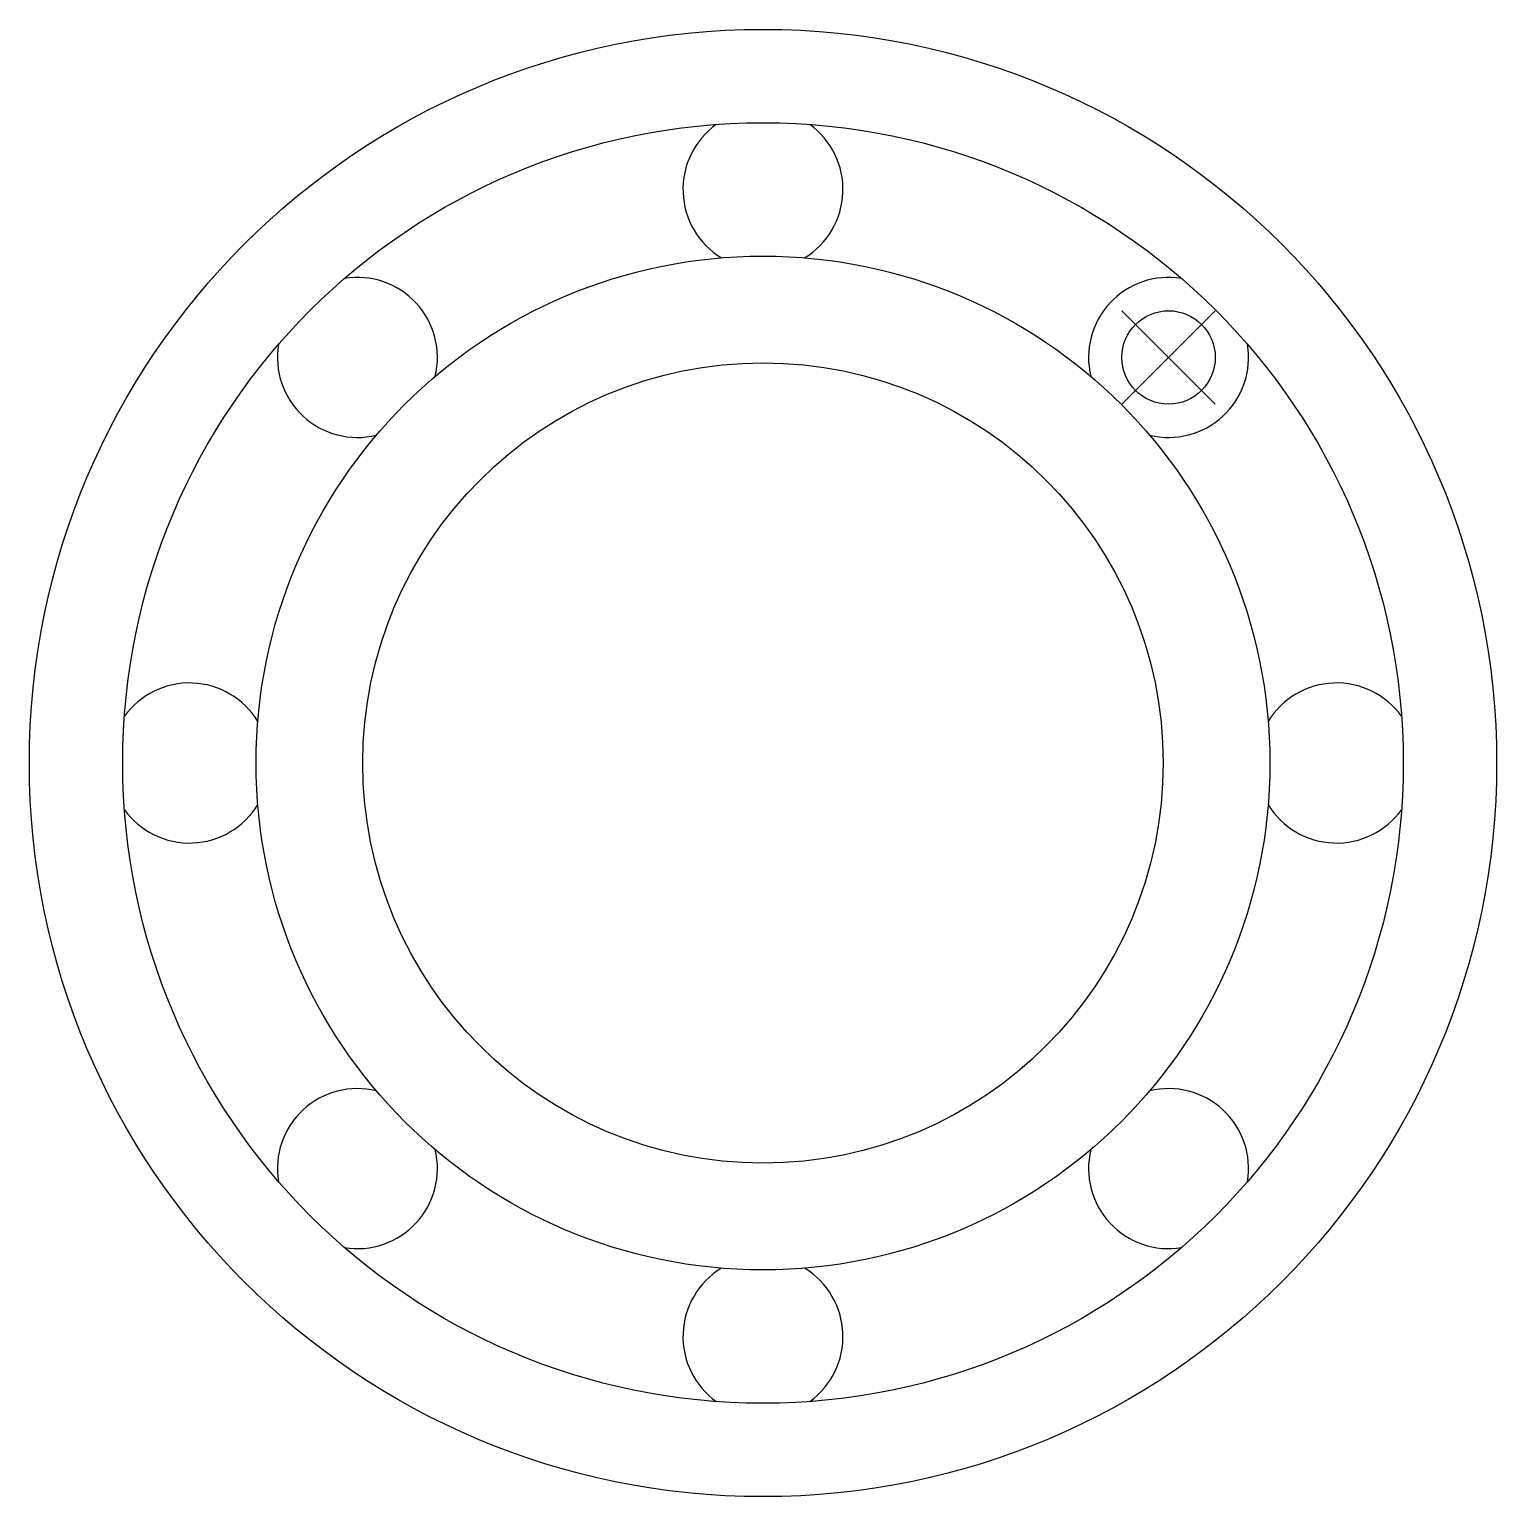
# Model space of a CAD drawing. Extents: x -27.7 to 27.3, y 942.5 to 997.5.
import ezdxf

# ---------------------------------------------------------------- set-up
doc = ezdxf.new("R2010")
doc.units = 0
doc.header["$MEASUREMENT"] = 0
doc.layers.get('0').update_dxf_attribs({"linetype": 'CONTINUOUS'})
doc.layers.add('$PARTREF_BOM', color=7, linetype='CONTINUOUS')
doc.styles.get("Standard").update_dxf_attribs({"font": 'txt.shx', "bigfont": 'chineset.shx'})

# ---------------------------------------------------------------- blocks, each defined once
blk = doc.blocks.new('PARTREF')
at = {"layer": '$PARTREF_BOM', "color": 2}
for p, q in [((-1.75, -1.75), (1.75, 1.75)), ((-1.75, 1.75), (1.75, -1.75))]:
    blk.add_line(p, q, dxfattribs=at)
blk.add_circle((0, 0), 1.75, dxfattribs=at)
at = {"layer": '$PARTREF_BOM', "color": 2, "flags": 1}
for tag, p in [('TAG5', (-16.086, -4.95)), ('TAG10', (-5.651, -4.998)), ('TAG15', (5.594, -4.742)), ('TAG4', (-16.086, -8.95)), ('TAG9', (-5.651, -8.998)), ('TAG14', (5.594, -8.742)), ('TAG13', (5.594, -12.742)), ('TAG3', (-16.086, -12.95)), ('TAG8', (-5.651, -12.998)), ('TAG12', (5.594, -16.742)), ('TAG2', (-16.086, -16.95)), ('TAG7', (-5.651, -16.998)), ('TAG1', (-16.086, -20.95)), ('TAG6', (-5.651, -20.998)), ('TAG11', (5.594, -20.742))]:
    blk.add_attdef(tag, p, '', height=2.5, dxfattribs=at)

msp = doc.modelspace()

# ---------------------------------------------------------------- linework, layer by layer
at = {"color": 7, "linetype": 'CONTINUOUS'}
for radius in [27.5, 24, 19, 15]:
    msp.add_circle((-0.237, 969.961), radius, dxfattribs=at)
for centre, start, end in [((-0.237, 991.461), 125.7067, 238.7212), ((-0.237, 991.461), 301.2788, 54.2933), ((-15.439, 985.164), 346.2788, 99.2933), ((14.966, 985.164), 80.7067, 193.7212), ((-15.439, 985.164), 170.7067, 283.7212), ((14.966, 985.164), 256.2788, 9.2933), ((-21.737, 969.961), 31.2788, 144.2933), ((21.263, 969.961), 35.7067, 148.7212), ((-21.737, 969.961), 215.7067, 328.7212), ((21.263, 969.961), 211.2788, 324.2933), ((-15.439, 954.758), 76.2788, 189.2933), ((14.966, 954.758), 350.7067, 103.7212), ((-15.439, 954.758), 260.7067, 13.7212), ((14.966, 954.758), 166.2788, 279.2933), ((-0.237, 948.461), 121.2788, 234.2933), ((-0.237, 948.461), 305.7067, 58.7212)]:
    msp.add_arc(centre, 3, start, end, dxfattribs=at)

# ---------------------------------------------------------------- block references
at = {"color": 7}
msp.add_blockref('PARTREF', (14.966, 985.164), dxfattribs=at)

doc.saveas('drawing.dxf')
